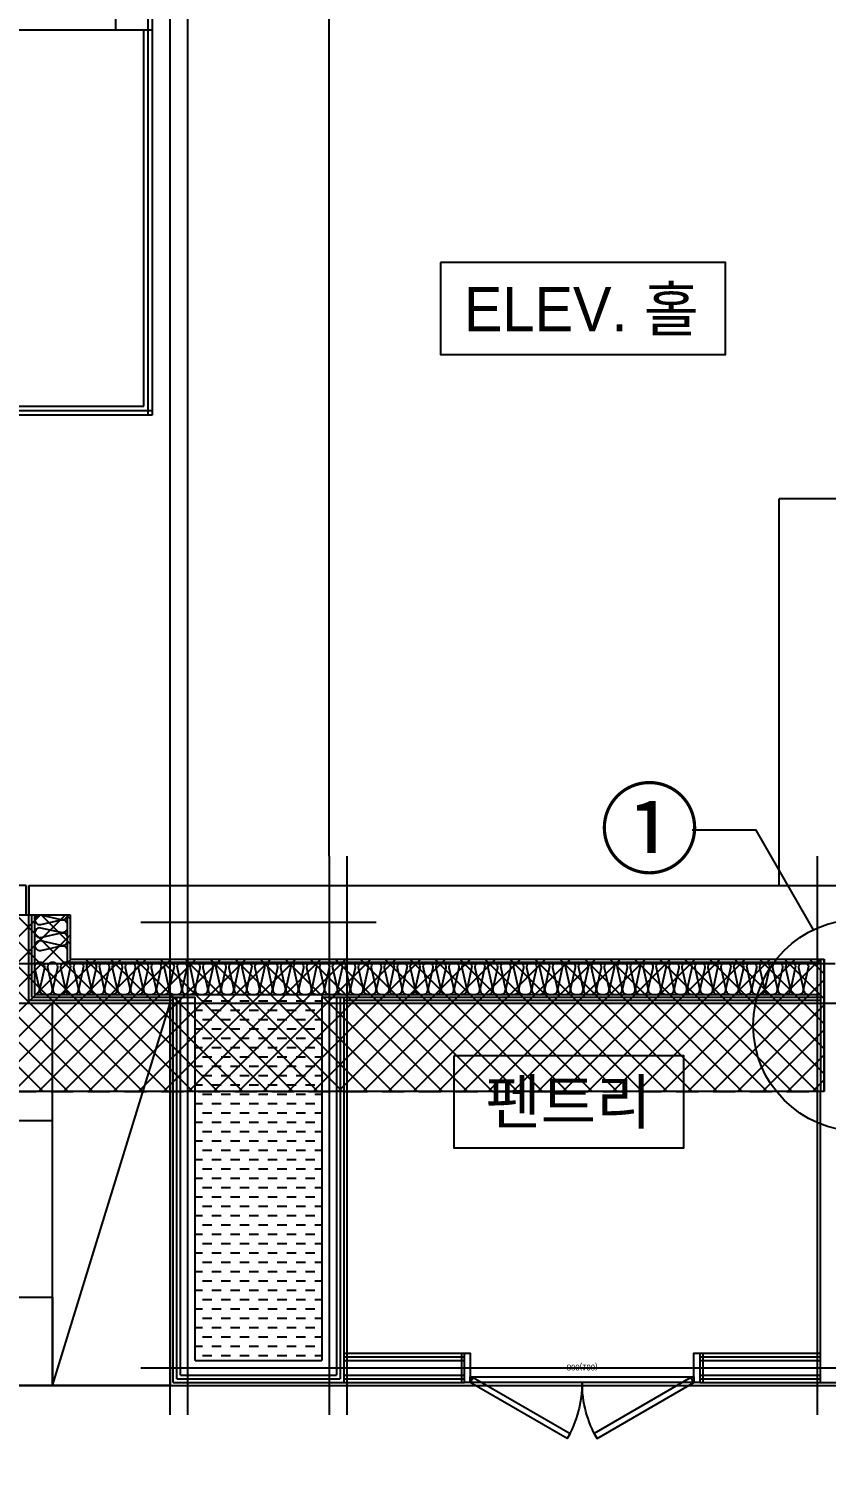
# Model space of a CAD drawing. Header units: millimetres. Extents: x -24416 to 92204, y -190080 to 23760.
# Drawn here: x 19179 to 21888, y -86300 to -81376 of the extents above; entities that cross this region are included whole.
import ezdxf
from ezdxf.enums import TextEntityAlignment as Align
from ezdxf.xclip import XClip

# ---------------------------------------------------------------- set-up
doc = ezdxf.new("R2010")
doc.units = ezdxf.units.MM
doc.header["$LTSCALE"] = 50
doc.header["$XCLIPFRAME"] = 0
for name, pattern in [('AUDIT_D_220706163347-0', [0]), ('CEN', [62, 60, -1, 0, -1]), ('HID', [2.5, 1.5, -1])]:
    doc.linetypes.add(name, pattern=pattern)
for name, color, linetype in [('A-SOL252', 252, 'Continuous'), ('A-STEEL', 4, 'Continuous'), ('AA-단열-바닥-욕실', 30, 'Continuous'), ('ARDM', 7, 'Continuous'), ('CEN_CON', 1, 'CEN'), ('CEN_WALL', 12, 'CEN'), ('CONC', 2, 'Continuous'), ('dan1', 7, 'HID'), ('DOOR', 4, 'Continuous'), ('FUR', 4, 'Continuous'), ('HAT', 9, 'Continuous'), ('INS', 252, 'Continuous'), ('TEXT', 3, 'Continuous'), ('WAL_DRY', 7, 'Continuous'), ('바닥타일', 8, 'Continuous'), ('실명', 3, 'AUDIT_D_220706163347-0'), ('실명박스', 7, 'AUDIT_D_220706163347-0')]:
    doc.layers.add(name, color=color, linetype=linetype)
for name, color, linetype, plot in [('AA-CEN', 1, 'CEN', False), ('AA-XXXX-MC', 153, 'AUDIT_D_220706163347-0', False), ('MC', 135, 'Continuous', False), ('X - 단위세대$0$0_임시', 134, 'Continuous', False)]:
    doc.layers.add(name, color=color, linetype=linetype, plot=plot)
doc.styles.add('HAUD01', font='Dotum.ttf')
doc.styles.add('HAUD02', font='Dotum.ttf', dxfattribs={"width": 0.8})
doc.styles.add('돋움', font='Dotum.ttf')

# ---------------------------------------------------------------- blocks, each defined once
blk = doc.blocks.new('CO-102-28F', base_point=(243441.5, -43595.4))
at = {"layer": 'A-STEEL'}
for p, q in [((274931.5, -45060.4), (274931.5, -43780.4)), ((274961.5, -45090.4), (274961.5, -43780.4)), ((272461.5, -45060.4), (274931.5, -45060.4)), ((272461.5, -45090.4), (274961.5, -45090.4))]:
    blk.add_line(p, q, dxfattribs=at)
at = {"layer": 'CEN_CON'}
for p, q in [((274836.5, -43780.4), (274836.5, -40580.4)), ((274946.5, -45090.4), (274946.5, -43655.4)), ((272461.5, -45075.4), (274961.5, -45075.4))]:
    blk.add_line(p, q, dxfattribs=at)
at = {"layer": 'CONC', "color": 2}
for p, q in [((274961.5, -43780.4), (274961.5, -42800.4)), ((272461.5, -43780.4), (274961.5, -43780.4))]:
    blk.add_line(p, q, dxfattribs=at)
at = {"layer": 'CONC'}
for p in [(277091.5, -46690.4), (277356.5, -45375.4)]:
    blk.add_line(p, (277091.5, -45375.4), dxfattribs=at)
blk = doc.blocks.new('insul1')
blk.add_lwpolyline([(0, 0, 0.480617), (0.146, 0.183), (0.004, 0.817, -1.249969), (0.296, 0.817), (0.154, 0.183, 0.480617), (0.3, 0, 0.480617)], format="xyb")
blk = doc.blocks.new('DOOR-800(100)')
at = {"layer": 'DOOR'}
for points in [[(359.1, 272.7), (349.1, 290), (20, 100), (30, 82.7)], [(440.9, 272.7), (450.9, 290), (780, 100), (770, 82.7)], [(20, 100), (0, 100), (0, 0), (20, 0)], [(780, 80), (780, 100), (20, 100), (20, 80)], [(800, 100), (780, 100), (780, 0), (800, 0)]]:
    blk.add_lwpolyline(points, close=True, dxfattribs=at)
for centre, start, end in [((20, 100), 0, 30), ((780, 100), 150, 180)]:
    blk.add_arc(centre, 380, start, end, dxfattribs=at)
at = {"layer": 'X - 단위세대$0$0_임시'}
for p, q in [((-10, 0), (-10, 100)), ((810, 0), (810, 100))]:
    blk.add_line(p, q, dxfattribs=at)
at = {"layer": 'X - 단위세대$0$0_임시', "style": 'HAUD02'}
blk.add_text('800(100)', height=20, dxfattribs=at).set_placement((400.3, 46.2), align=Align.MIDDLE)
blk = doc.blocks.new('FSD-1100(100)')
at = {"layer": 'DOOR'}
for p, q in [((30, 100), (1070, 100)), ((45, 60), (1055, 60)), ((45, 0), (1055, 0))]:
    blk.add_line(p, q, dxfattribs=at)
blk.add_lwpolyline([(30, 100), (30, 1140), (60, 1140), (60, 100), (30, 100)], dxfattribs=at)
for points in [[(0, 100), (30, 100), (30, 60), (45, 60), (45, 0), (0, 0)], [(1100, 100), (1070, 100), (1070, 60), (1055, 60), (1055, 0), (1100, 0)]]:
    blk.add_lwpolyline(points, close=True, dxfattribs=at)
blk.add_arc((30, 100), 1040, 0, 90, dxfattribs=at)
at = {"layer": 'X - 단위세대$0$0_임시'}
for p, q in [((-10, 0), (-10, 100)), ((1110, 0), (1110, 100))]:
    blk.add_line(p, q, dxfattribs=at)
at = {"layer": 'X - 단위세대$0$0_임시', "style": 'HAUD02'}
blk.add_text('1100(100)', height=20, dxfattribs=at).set_placement((497.5, 32.2), align=Align.MIDDLE)
blk = doc.blocks.new('U-121B(기본)1', base_point=(-58206.9, -129495.9))
at = {"layer": 'A-SOL252'}
h = blk.add_hatch(dxfattribs=at)
h.set_pattern_fill('DASH', color=256, scale=10, style=0)
h.set_pattern_definition([(0, (-392568.287, 19237.46), (31.75, 31.75), [31.75, -31.75])])
h.paths.add_polyline_path([(-70561.9, -124185.9), (-70991.9, -124185.9), (-70991.9, -122940.9), (-70561.9, -122940.9)])
at = {"layer": 'CEN_CON'}
for p, q in [((-71176.9, -122695.9), (-70376.9, -122695.9)), ((-74916.9, -122835.9), (-68741.9, -122835.9))]:
    blk.add_line(p, q, dxfattribs=at)
at = {"layer": 'CEN_WALL'}
for p, q in [((-71016.9, -124370.9), (-71016.9, -122470.9)), ((-70536.9, -122470.9), (-70536.9, -124370.9)), ((-71176.9, -124210.9), (-68741.9, -124210.9))]:
    blk.add_line(p, q, dxfattribs=at)
at = {"layer": 'CONC'}
for p, q in [((-71556.9, -122570.9), (-68629.9, -122570.9)), ((-71556.9, -122570.9), (-71556.9, -122670.9)), ((-71556.9, -122670.9), (-71416.9, -122670.9)), ((-71416.9, -122670.9), (-71416.9, -122820.9)), ((-71416.9, -122820.9), (-68853.9, -122820.9)), ((-68853.9, -123270.9), (-68853.9, -122820.9)), ((-68866.9, -124260.9), (-68866.9, -123270.9)), ((-68853.9, -123270.9), (-68866.9, -123270.9)), ((-68866.9, -124260.9), (-68616.9, -124260.9))]:
    blk.add_line(p, q, dxfattribs=at)
at = {"layer": 'dan1'}
blk.add_lwpolyline([(-74606.9, -123270.9), (-68866.9, -123270.9)], dxfattribs=at)
at = {"layer": 'FUR'}
blk.add_lwpolyline([(-71476.9, -124270.9), (-71476.9, -122970.9), (-71076.9, -122970.9), (-71076.9, -124270.9), (-71476.9, -124270.9), (-71076.9, -122970.9)], dxfattribs=at)
blk.add_lwpolyline([(-72676.9, -123970.9), (-71476.9, -123970.9), (-71476.9, -124270.9), (-72676.9, -124270.9)], close=True, dxfattribs=at)
at = {"layer": 'INS'}
for p, q in [((-71536.9, -122940.9), (-71536.9, -122670.9)), ((-71426.9, -122670.9), (-71426.9, -122830.9)), ((-71426.9, -122830.9), (-68866.9, -122830.9)), ((-68866.9, -122820.9), (-68866.9, -123270.9)), ((-71536.9, -122940.9), (-68866.9, -122940.9))]:
    blk.add_line(p, q, dxfattribs=at)
at = {"layer": 'MC'}
for p, q in [((-71076.9, -124370.9), (-71076.9, -122470.9)), ((-70476.9, -122470.9), (-70476.9, -124370.9)), ((-68876.9, -124370.9), (-68876.9, -122470.9)), ((-74916.9, -122970.9), (-68741.9, -122970.9)), ((-74916.9, -124270.9), (-68741.9, -124270.9))]:
    blk.add_line(p, q, dxfattribs=at)
at = {"layer": 'WAL_DRY'}
for p, q in [((-71556.9, -122960.9), (-71556.9, -122670.9)), ((-71546.9, -122950.9), (-71546.9, -122670.9)), ((-71556.9, -122960.9), (-71066.9, -122960.9)), ((-71546.9, -122950.9), (-71066.9, -122950.9)), ((-71066.9, -122950.9), (-70991.9, -122950.9)), ((-71066.9, -124260.9), (-71066.9, -122950.9)), ((-71054.4, -124248.4), (-71054.4, -122950.9)), ((-71041.9, -124235.9), (-71041.9, -122950.9)), ((-70991.9, -124185.9), (-70991.9, -122950.9)), ((-70561.9, -122950.9), (-70486.9, -122950.9)), ((-70561.9, -122950.9), (-70561.9, -124185.9)), ((-70511.9, -122950.9), (-70511.9, -124235.9)), ((-70499.4, -122950.9), (-70499.4, -124248.4)), ((-70486.9, -122950.9), (-70486.9, -124260.9)), ((-70486.9, -122950.9), (-68866.9, -122950.9)), ((-70486.9, -122960.9), (-68866.9, -122960.9)), ((-70486.9, -124160.9), (-70076.9, -124160.9)), ((-69276.9, -124160.9), (-68866.9, -124160.9)), ((-70991.9, -124185.9), (-70561.9, -124185.9)), ((-70486.9, -124173.4), (-70076.9, -124173.4)), ((-70486.9, -124185.9), (-70076.9, -124185.9)), ((-69276.9, -124173.4), (-68866.9, -124173.4)), ((-69276.9, -124185.9), (-68866.9, -124185.9)), ((-71066.9, -124260.9), (-70486.9, -124260.9)), ((-71054.4, -124248.4), (-70499.4, -124248.4)), ((-71041.9, -124235.9), (-70511.9, -124235.9)), ((-70486.9, -124235.9), (-70076.9, -124235.9)), ((-70486.9, -124248.4), (-70076.9, -124248.4)), ((-70486.9, -124260.9), (-70076.9, -124260.9)), ((-69276.9, -124235.9), (-68866.9, -124235.9)), ((-69276.9, -124248.4), (-68866.9, -124248.4)), ((-69276.9, -124260.9), (-68866.9, -124260.9))]:
    blk.add_line(p, q, dxfattribs=at)
at = {"layer": '바닥타일'}
blk.add_line((-71476.9, -123370.9), (-72686.9, -123370.9), dxfattribs=at)
at = {"layer": 'DOOR'}
blk.add_blockref('FSD-1100(100)', (-72666.9, -122670.9), dxfattribs=at)
at = {"layer": 'DOOR', "xscale": -1, "rotation": 180}
blk.add_blockref('DOOR-800(100)', (-70076.9, -124160.9), dxfattribs=at)
at = {"layer": 'INS', "xscale": -110.0000000000003, "yscale": 110.0000000000003, "zscale": 110.0000000000001, "rotation": 90, "row_count": 1, "column_count": 3, "row_spacing": 4.733165431326071e-30, "column_spacing": -44.00000000000008}
blk.add_blockref('insul1', (-71426.9, -122670.9), dxfattribs=at)
at = {"layer": 'INS', "xscale": 110, "yscale": 110, "zscale": 110, "row_count": 1, "column_count": 60, "row_spacing": 0, "column_spacing": 44}
blk.add_blockref('insul1', (-71536.9, -122940.9), dxfattribs=at)
blk = doc.blocks.new('A$C415C5DAF')
at = {"layer": 'AA-XXXX-MC'}
blk.add_line((7173.5, -102565.9), (7173.5, -93370.9), dxfattribs=at)
at = {"layer": 'CEN_CON'}
for p, q in [((7233.5, -102565.9), (7233.5, -93370.9)), ((7713.5, -102565.9), (7713.5, -93370.9))]:
    blk.add_line(p, q, dxfattribs=at)
at = {"layer": '실명박스'}
for points in [[(8092.1, -100547.8), (8092.1, -100860.3), (9061.2, -100860.3), (9061.2, -100547.8)], [(8137.5, -103245.3), (8137.5, -103557.8), (8919.1, -103557.8), (8919.1, -103245.3)]]:
    blk.add_lwpolyline(points, close=True, dxfattribs=at)
at = {"layer": '실명', "style": 'HAUD01'}
for s, p in [('ELEV. 홀', (8571.1, -100701.8)), ('펜트리', (8526.9, -103399.3))]:
    blk.add_text(s, height=150, dxfattribs=at).set_placement(p, align=Align.MIDDLE)
blk = doc.blocks.new('A$C1CAF0AFA')
at = {"layer": 'HAT'}
h = blk.add_hatch(dxfattribs=at)
h.set_pattern_fill('_USER', color=5, scale=60, angle=45, double=1, pattern_type=0)
h.set_pattern_definition([(45, (0, -23760), (-42.426407, 42.426407), []), (135, (0, -23760), (-42.426407, -42.426407), [])])
h.paths.add_polyline_path([(7908.9, -107593.8), (7908.9, -107143.8), (12528.9, -107143.8), (12528.9, -106703.8), (16068.9, -106703.8), (16068.9, -108298.8), (17918.9, -108298.8), (17918.9, -108148.8), (19318.9, -108148.8), (19318.9, -108298.8), (21881.9, -108298.8), (21881.9, -108748.8), (16128.9, -108748.8), (16128.9, -108426.3), (15928.9, -108426.3), (15928.9, -108748.8), (15618.9, -108748.8), (15618.9, -107153.8), (12978.9, -107153.8), (12978.9, -107593.8), (11908.9, -107593.8), (11908.9, -107303.8), (11708.9, -107303.8), (11708.9, -107593.8)], flags=17)
h.paths.add_polyline_path([(25938.9, -111138.8), (25938.9, -113008.8), (30338.9, -113008.8), (30338.9, -108713.8), (27638.9, -108713.8), (27638.9, -106263.8), (27188.9, -106263.8), (27188.9, -109163.8), (29888.9, -109163.8), (29888.9, -112558.8), (26388.9, -112558.8), (26388.9, -110688.8), (21418.9, -110688.8), (21418.9, -113008.8), (16328.9, -113008.8), (16328.9, -113298.8), (16128.9, -113298.8), (16128.9, -113008.8), (12178.9, -113008.8), (12178.9, -112833.8), (11908.9, -112833.8), (11908.9, -113123.8), (11708.9, -113123.8), (11708.9, -112833.8), (8358.9, -112833.8), (8358.9, -109738.8), (7908.9, -109738.8), (7908.9, -113283.8), (11728.9, -113283.8), (11728.9, -113458.8), (21868.9, -113458.8), (21868.9, -111138.8)])
h.paths.add_polyline_path([(22428.9, -107433.8), (24948.9, -107433.8), (24948.9, -107108.8), (24626.4, -107108.8), (24626.4, -106908.8), (24948.9, -106908.8), (24948.9, -100973.8), (27188.9, -100973.8), (27188.9, -106063.8), (27638.9, -106063.8), (27638.9, -100603.8), (24498.9, -100603.8), (24498.9, -106983.8), (21978.9, -106983.8), (21978.9, -108048.8), (22118.9, -108048.8), (22118.9, -108748.8), (22568.9, -108748.8), (22568.9, -107598.8), (22428.9, -107598.8)])
at = {"layer": 'AA-CEN', "color": 4}
blk.add_lwpolyline([(7908.9, -107593.8), (7908.9, -107143.8), (12528.9, -107143.8), (12528.9, -106703.8), (16068.9, -106703.8), (16068.9, -108298.8), (17918.9, -108298.8), (17918.9, -108148.8), (19318.9, -108148.8), (19318.9, -108298.8), (21881.9, -108298.8), (21881.9, -108748.8), (16128.9, -108748.8), (16128.9, -108426.3), (15928.9, -108426.3), (15928.9, -108748.8), (15618.9, -108748.8), (15618.9, -107153.8), (12978.9, -107153.8), (12978.9, -107593.8), (11908.9, -107593.8), (11908.9, -107303.8), (11708.9, -107303.8), (11708.9, -107593.8)], close=True, dxfattribs=at)
blk = doc.blocks.new('A$C45F312F6')
at = {"layer": 'ARDM', "color": 3}
blk.add_lwpolyline([(21845.5, -108198.8), (21650.6, -107860.5), (21433, -107860.5)], dxfattribs=at)
blk.add_circle((22000.4, -108523.8), 360, dxfattribs=at)
at = {"layer": 'TEXT', "style": '돋움'}
blk.add_text('①', height=250, dxfattribs=at).set_placement((21287.9, -107981.6), align=Align.CENTER)

msp = doc.modelspace()

# ---------------------------------------------------------------- block references
for name, p in [('A$C45F312F6', (0, 23760)), ('U-121B(기본)1', (32528.9, -91213.8))]:
    msp.add_blockref(name, p)
ref = msp.add_blockref('CO-102-28F', (-11921.1, -81193.8))
XClip(ref).set_block_clipping_path([(261866.6864388324, -53915.4314148593), (288191.4609298515, -37395.4314165701)])
at = {"layer": 'AA-단열-바닥-욕실'}
msp.add_blockref('A$C1CAF0AFA', (0, 23760), dxfattribs=at)
at = {"layer": '실명박스'}
msp.add_blockref('A$C415C5DAF', (12485.4, 18377.1), dxfattribs=at)

doc.saveas('drawing.dxf')
